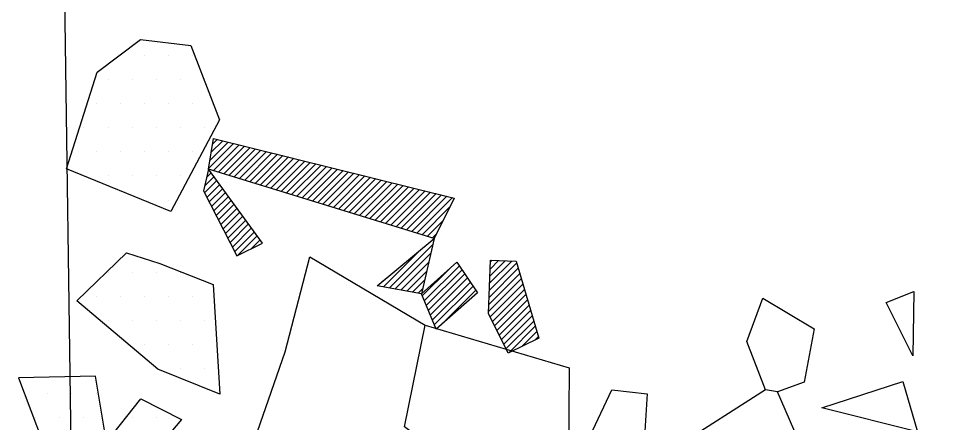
# Model space of a CAD drawing. Header units: metres. Extents: x -3.84 to -2.43, y -15.32 to -13.06.
# Drawn here: x -3.8401 to -3.3573, y -14.5157 to -14.306 of the extents above; entities that cross this region are included whole.
import ezdxf

# ---------------------------------------------------------------- set-up
doc = ezdxf.new("R2010")
doc.units = ezdxf.units.M
doc.header["$LTSCALE"] = 25
doc.header["$MEASUREMENT"] = 0
doc.linetypes.add('STRICHPUNKTX2', pattern=[2, 1, -0.5, 0, -0.5])
doc.layers.get('0').update_dxf_attribs({"linetype": 'CONTINUOUS'})
for name, color, linetype in [('GRABUNGSGRENZE', 3, 'STRICHPUNKTX2'), ('KNOCHEN', 2, 'CONTINUOUS'), ('KNOCHENSCHRAFF', 2, 'CONTINUOUS'), ('STEINE', 4, 'CONTINUOUS'), ('STEINESCHRAFF', 4, 'CONTINUOUS')]:
    doc.layers.add(name, color=color, linetype=linetype)

# ---------------------------------------------------------------- blocks, each defined once
blk = doc.blocks.new('*X1')
at = {"color": 0}
for p, q in [((-374.17, -1438.366), (-372.869, -1437.064)), ((-374.101, -1437.943), (-373.152, -1436.994)), ((-374.032, -1437.521), (-373.435, -1436.924)), ((-373.963, -1437.098), (-373.719, -1436.854)), ((-373.919, -1438.468), (-372.585, -1437.135)), ((-373.648, -1438.551), (-372.302, -1437.205)), ((-373.378, -1438.634), (-372.019, -1437.275)), ((-373.108, -1438.718), (-371.735, -1437.345)), ((-372.837, -1438.801), (-371.452, -1437.415)), ((-372.567, -1438.884), (-371.169, -1437.486)), ((-372.296, -1438.967), (-370.885, -1437.556)), ((-372.026, -1439.05), (-370.602, -1437.626)), ((-371.756, -1439.133), (-370.318, -1437.696)), ((-371.485, -1439.216), (-370.035, -1437.766)), ((-371.215, -1439.3), (-369.752, -1437.836)), ((-370.944, -1439.383), (-369.468, -1437.907)), ((-370.674, -1439.466), (-369.185, -1437.977)), ((-370.404, -1439.549), (-368.902, -1438.047)), ((-370.133, -1439.632), (-368.618, -1438.117)), ((-369.863, -1439.715), (-368.335, -1438.187)), ((-369.592, -1439.799), (-368.052, -1438.258)), ((-369.322, -1439.882), (-367.768, -1438.328)), ((-369.052, -1439.965), (-367.485, -1438.398)), ((-368.781, -1440.048), (-367.201, -1438.468)), ((-368.511, -1440.131), (-366.918, -1438.538)), ((-374.378, -1439.281), (-373.884, -1438.787)), ((-374.373, -1439.629), (-373.735, -1438.991)), ((-374.273, -1438.822), (-374.033, -1438.582)), ((-368.24, -1440.214), (-366.635, -1438.609)), ((-367.97, -1440.297), (-366.351, -1438.679)), ((-367.7, -1440.381), (-366.068, -1438.749)), ((-367.429, -1440.464), (-365.785, -1438.819)), ((-367.159, -1440.547), (-365.501, -1438.889)), ((-366.888, -1440.63), (-365.218, -1438.96)), ((-366.618, -1440.713), (-364.935, -1439.03)), ((-374.253, -1439.863), (-373.585, -1439.195)), ((-374.133, -1440.096), (-373.436, -1439.399)), ((-366.348, -1440.796), (-364.651, -1439.1)), ((-366.077, -1440.88), (-364.368, -1439.17)), ((-365.807, -1440.963), (-364.084, -1439.24)), ((-365.536, -1441.046), (-363.801, -1439.31)), ((-365.266, -1441.129), (-363.518, -1439.381)), ((-364.996, -1441.212), (-363.234, -1439.451)), ((-364.725, -1441.295), (-362.951, -1439.521)), ((-374.013, -1440.33), (-373.287, -1439.604)), ((-373.893, -1440.564), (-373.137, -1439.808)), ((-373.773, -1440.797), (-372.988, -1440.012)), ((-364.455, -1441.379), (-362.668, -1439.591)), ((-364.184, -1441.462), (-362.384, -1439.661)), ((-363.914, -1441.545), (-362.101, -1439.732)), ((-363.644, -1441.628), (-361.818, -1439.802)), ((-363.373, -1441.711), (-361.534, -1439.872)), ((-373.653, -1441.031), (-372.839, -1440.217)), ((-373.533, -1441.265), (-372.69, -1440.421)), ((-363.103, -1441.794), (-361.68, -1440.371)), ((-373.414, -1441.498), (-372.54, -1440.625)), ((-373.294, -1441.732), (-372.391, -1440.829)), ((-373.174, -1441.966), (-372.242, -1441.034)), ((-373.054, -1442.199), (-372.093, -1441.238)), ((-372.934, -1442.433), (-371.943, -1441.442)), ((-362.833, -1441.877), (-362.019, -1441.064)), ((-372.814, -1442.667), (-371.794, -1441.647)), ((-372.672, -1442.878), (-371.645, -1441.851)), ((-362.562, -1441.961), (-362.359, -1441.757)), ((-371.967, -1442.527), (-371.495, -1442.055)), ((-364.8, -1444.553), (-362.544, -1442.296)), ((-365.1, -1444.499), (-363.145, -1442.543)), ((-364.501, -1444.606), (-362.652, -1442.757)), ((-364.201, -1444.66), (-362.76, -1443.219)), ((-359.62, -1444.675), (-358.204, -1443.26)), ((-359.606, -1444.307), (-358.46, -1443.162)), ((-359.591, -1443.94), (-358.8, -1443.149)), ((-359.577, -1443.572), (-359.14, -1443.135)), ((-359.563, -1443.204), (-359.48, -1443.121)), ((-363.901, -1444.714), (-362.868, -1443.68)), ((-363.093, -1444.967), (-361.701, -1443.574)), ((-362.99, -1445.217), (-361.174, -1443.401)), ((-362.886, -1445.466), (-361.032, -1443.612)), ((-362.782, -1445.716), (-360.889, -1443.823)), ((-359.648, -1445.411), (-358.044, -1443.807)), ((-359.634, -1445.043), (-358.124, -1443.533)), ((-365.4, -1444.445), (-365.162, -1444.207)), ((-363.601, -1444.768), (-362.976, -1444.142)), ((-362.679, -1445.966), (-360.747, -1444.034)), ((-362.575, -1446.216), (-360.604, -1444.245)), ((-359.663, -1445.779), (-357.964, -1444.08)), ((-359.581, -1446.051), (-357.884, -1444.354)), ((-363.302, -1444.822), (-363.084, -1444.603)), ((-362.471, -1446.466), (-360.462, -1444.456)), ((-362.102, -1446.45), (-360.319, -1444.668)), ((-359.463, -1446.287), (-357.804, -1444.627)), ((-359.346, -1446.523), (-357.724, -1444.9)), ((-359.228, -1446.759), (-357.644, -1445.174)), ((-359.111, -1446.995), (-357.563, -1445.447)), ((-358.993, -1447.231), (-357.483, -1445.721)), ((-358.876, -1447.467), (-357.403, -1445.994)), ((-358.758, -1447.703), (-357.323, -1446.268)), ((-358.609, -1447.907), (-357.243, -1446.541)), ((-357.927, -1447.578), (-357.163, -1446.814)), ((-357.245, -1447.25), (-357.083, -1447.088))]:
    blk.add_line(p, q, dxfattribs=at)
blk = doc.blocks.new('*X8')
at = {"color": 0}
for p, q in [((-378.75, -1432.5), (-378.75, -1432.5)), ((-377.5, -1432.5), (-377.5, -1432.5)), ((-376.25, -1432.5), (-376.25, -1432.5)), ((-375, -1432.5), (-375, -1432.5)), ((-379.375, -1433.75), (-379.375, -1433.75)), ((-378.125, -1433.75), (-378.125, -1433.75)), ((-376.875, -1433.75), (-376.875, -1433.75)), ((-375.625, -1433.75), (-375.625, -1433.75)), ((-380, -1435), (-380, -1435)), ((-378.75, -1435), (-378.75, -1435)), ((-377.5, -1435), (-377.5, -1435)), ((-376.25, -1435), (-376.25, -1435)), ((-375, -1435), (-375, -1435)), ((-380.625, -1436.25), (-380.625, -1436.25)), ((-379.375, -1436.25), (-379.375, -1436.25)), ((-378.125, -1436.25), (-378.125, -1436.25)), ((-376.875, -1436.25), (-376.875, -1436.25)), ((-375.625, -1436.25), (-375.625, -1436.25)), ((-374.375, -1436.25), (-374.375, -1436.25)), ((-381.25, -1437.5), (-381.25, -1437.5)), ((-380, -1437.5), (-380, -1437.5)), ((-378.75, -1437.5), (-378.75, -1437.5)), ((-377.5, -1437.5), (-377.5, -1437.5)), ((-376.25, -1437.5), (-376.25, -1437.5)), ((-375, -1437.5), (-375, -1437.5)), ((-379.375, -1438.75), (-379.375, -1438.75)), ((-378.125, -1438.75), (-378.125, -1438.75)), ((-376.875, -1438.75), (-376.875, -1438.75)), ((-375.625, -1438.75), (-375.625, -1438.75)), ((-377.5, -1440), (-377.5, -1440)), ((-376.25, -1440), (-376.25, -1440)), ((-379.375, -1443.75), (-379.375, -1443.75)), ((-378.125, -1443.75), (-378.125, -1443.75)), ((-376.875, -1443.75), (-376.875, -1443.75)), ((-375.625, -1443.75), (-375.625, -1443.75)), ((-380, -1445), (-380, -1445)), ((-378.75, -1445), (-378.75, -1445)), ((-377.5, -1445), (-377.5, -1445)), ((-376.25, -1445), (-376.25, -1445)), ((-375, -1445), (-375, -1445)), ((-379.375, -1446.25), (-379.375, -1446.25)), ((-378.125, -1446.25), (-378.125, -1446.25)), ((-376.875, -1446.25), (-376.875, -1446.25)), ((-375.625, -1446.25), (-375.625, -1446.25)), ((-374.375, -1446.25), (-374.375, -1446.25)), ((-377.5, -1447.5), (-377.5, -1447.5)), ((-376.25, -1447.5), (-376.25, -1447.5)), ((-375, -1447.5), (-375, -1447.5)), ((-373.75, -1447.5), (-373.75, -1447.5)), ((-375.625, -1448.75), (-375.625, -1448.75)), ((-374.375, -1448.75), (-374.375, -1448.75)), ((-382.5, -1450), (-382.5, -1450)), ((-381.25, -1450), (-381.25, -1450)), ((-380, -1450), (-380, -1450)), ((-383.125, -1451.25), (-383.125, -1451.25)), ((-381.875, -1451.25), (-381.875, -1451.25)), ((-380.625, -1451.25), (-380.625, -1451.25)), ((-378.125, -1451.25), (-378.125, -1451.25)), ((-376.875, -1451.25), (-376.875, -1451.25))]:
    blk.add_line(p, q, dxfattribs=at)

msp = doc.modelspace()

# ---------------------------------------------------------------- linework, layer by layer
at = {"layer": 'GRABUNGSGRENZE', "flags": 128}
msp.add_lwpolyline([(-2.47126, -15.30532), (-2.44701, -13.06803), (-3.83357, -13.06006), (-3.8021, -15.30357)], dxfattribs=at)
at = {"layer": 'KNOCHEN'}
for points in [[(-3.74174, -14.3839), (-3.73916, -14.36805), (-3.61446, -14.39894), (-3.62472, -14.41988), (-3.74174, -14.3839)], [(-3.71368, -14.42229), (-3.74174, -14.3839), (-3.74431, -14.39514), (-3.72699, -14.42891), (-3.71368, -14.42229)], [(-3.65441, -14.44437), (-3.62472, -14.41988), (-3.62472, -14.41988), (-3.63141, -14.4485), (-3.65441, -14.44437)], [(-3.63141, -14.4485), (-3.61298, -14.43217), (-3.60227, -14.44804), (-3.62378, -14.46692), (-3.63141, -14.4485)], [(-3.58647, -14.47926), (-3.59667, -14.45879), (-3.5956, -14.43118), (-3.5823, -14.43171), (-3.57061, -14.47161), (-3.58647, -14.47926)]]:
    msp.add_lwpolyline(points, dxfattribs=at)
at = {"layer": 'STEINE'}
for points in [[(-3.76121, -14.40585), (-3.81536, -14.38377), (-3.79943, -14.33369), (-3.7769, -14.31686), (-3.75083, -14.31997), (-3.73607, -14.35834), (-3.76121, -14.40585)], [(-3.80985, -14.45229), (-3.78425, -14.42728), (-3.76687, -14.43294), (-3.73928, -14.44372), (-3.7358, -14.50048), (-3.76799, -14.48764), (-3.80985, -14.45229)], [(-3.55546, -14.57952), (-3.56983, -14.61631), (-3.62092, -14.58912), (-3.72771, -14.55264), (-3.70202, -14.47855), (-3.68916, -14.42949), (-3.6294, -14.46487)], [(-3.37686, -14.48063), (-3.39061, -14.453), (-3.37629, -14.4474), (-3.37686, -14.48063)], [(-3.44693, -14.49943), (-3.45306, -14.4984), (-3.46274, -14.47333), (-3.45452, -14.45085), (-3.42796, -14.46674), (-3.43312, -14.49434), (-3.44693, -14.49943)], [(-3.55546, -14.57952), (-3.5861, -14.55748), (-3.64022, -14.51751), (-3.6294, -14.46487), (-3.55479, -14.48698), (-3.55546, -14.57952)], [(-3.82736, -14.52588), (-3.79464, -14.52543), (-3.80021, -14.49116), (-3.84009, -14.49212), (-3.82736, -14.52588)], [(-3.37437, -14.52001), (-3.42394, -14.50765), (-3.38199, -14.49392), (-3.37437, -14.52001)], [(-3.51652, -14.53357), (-3.53545, -14.54018), (-3.54257, -14.51921), (-3.53282, -14.49826), (-3.51442, -14.50034), (-3.51652, -14.53357)], [(-3.45306, -14.4984), (-3.49964, -14.52797), (-3.48183, -14.57862), (-3.42045, -14.56032), (-3.44693, -14.49943)], [(-3.78548, -14.54896), (-3.79464, -14.52543), (-3.77671, -14.50296), (-3.75576, -14.51374), (-3.78548, -14.54896)]]:
    msp.add_lwpolyline(points, dxfattribs=at)

# ---------------------------------------------------------------- block references
at = {"layer": 'KNOCHENSCHRAFF', "xscale": 0.01, "yscale": 0.01, "zscale": 0.01}
msp.add_blockref('*X1', (0, 0), dxfattribs=at)
at = {"layer": 'STEINESCHRAFF', "xscale": 0.01, "yscale": 0.01, "zscale": 0.01}
msp.add_blockref('*X8', (0, 0), dxfattribs=at)

doc.saveas('drawing.dxf')
